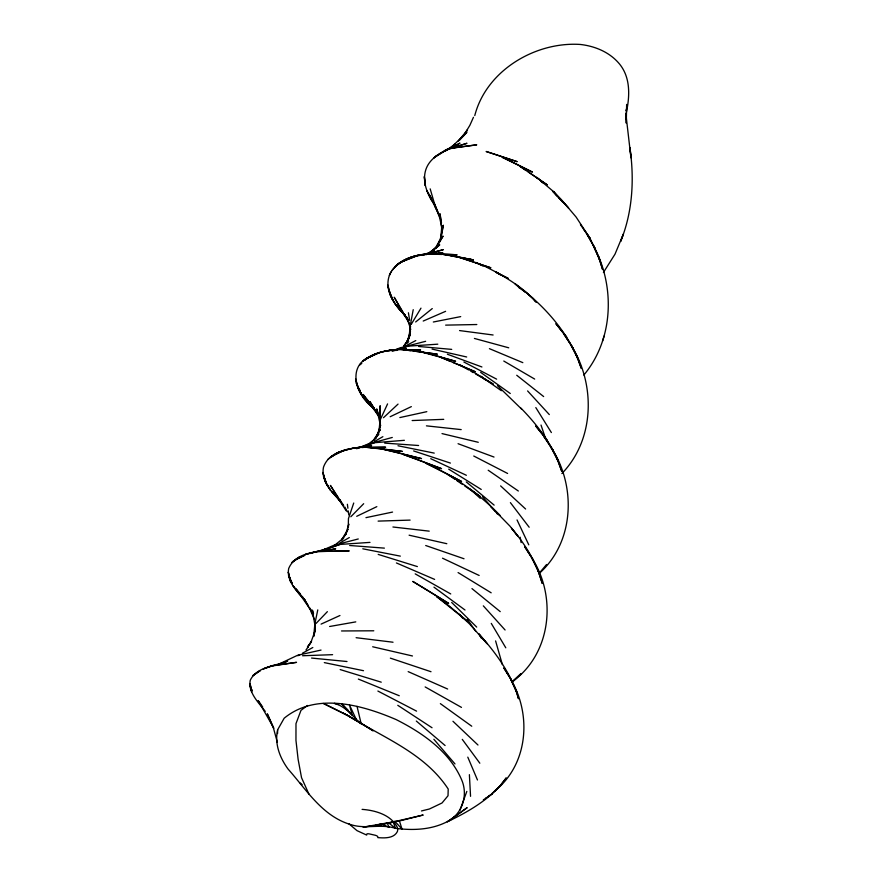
<?xml version="1.0" encoding="UTF-8"?>
<svg xmlns="http://www.w3.org/2000/svg" width="882" height="882" viewBox="0 0 882 882"><rect width="100%" height="100%" fill="white"/><g stroke="black" fill="none" stroke-linecap="round" stroke-linejoin="round"><path stroke-width="1.32" d="M380.087 419.832L380.164 405.709L379.866 426.954M379.944 426.877L380.043 420.207L387.573 403.89M277.565 733.559L277.643 729.778L284.169 718.224C316.098 691.962 362.05 704.927 396.15 719.591C422.886 733.041 449.765 751.762 461.804 780.184C467.669 794.153 463.248 811.021 450.669 819.742C434.098 829.775 414.187 830.734 395.445 828.33C380.903 823.567 365.776 829.345 351.323 824.769C322.536 816.589 306.804 790.118 288.105 769.104C279.87 757.847 274.379 743.868 277.643 729.778M380.043 420.207L378.995 431.254M626.639 104.429L626.286 123.171L625.845 113.613L630.961 157.801L630.024 147.625M440.768 238.757L441.639 227.942L440.052 213.797L441.496 223.168M625.669 115.641C629.825 97.792 631.501 77.131 618.227 62.512C608.558 51.718 594.501 46.073 580.323 44.453C535.264 41.487 486.313 70.549 474.77 115.586M441.011 238.757L443.315 225.208L440.438 238.449L435.928 247.985M413.228 309.681L409.854 327.817L410.108 334.3L410.163 325.998L408.95 338.6L410.472 330.893L407.297 341.224M307.454 646.848L311.533 641.545L307.586 647.3L311.137 641.776L315.337 630.013L313.672 636.451L314.896 623.728L315.194 630.895L314.753 624.28L317.774 609.892M379.084 431.21L380.605 425.102L376.713 436.425L380.175 429.699L373.637 440.151L378.863 433.889L372.149 441.981M583.84 375.048C613.839 339.14 615.294 285.603 593.288 245.35L599.639 259.705L602.593 269.44M390.053 273.872C383.229 288.844 394.122 305.062 404.882 315.028M602.505 341.113L604.137 336.02M353.726 503.027L348.445 518.638L348.269 527.48L348.776 523.963L345.766 534.393L348.059 528.968L341.797 539.707L346.394 533.621L342.282 538.67M459.842 810.492L466.821 791.408M625.823 110.647L627.289 106.898M406.856 342.337L409.987 335.182L407.341 340.639M473.458 117.295L469.885 125.266L463.491 135.839M403.57 346.571L408.598 339.184L403.824 345.931M390.274 273.42C399.987 255.141 424.595 253.509 442.775 252.66L438.729 253.222M389.359 275.349L390.969 271.943M436.182 247.996L443.084 236.122L435.84 247.158L432.235 250.686M411.199 324.411L420.979 308.149M464.726 134.262L467.482 129.908L458.298 141.087M603.42 272.483L614.997 254.181L623.387 234.072L620.641 241.392C632.427 212.672 634.323 180.634 630.244 150.105M306.01 649.935L308.281 646.704M342.117 539.96L343.682 537.932L334.664 545.241M367.728 446.512L371.609 445.719C355.545 448.177 330.066 448.42 323.507 467.173C320.64 480.844 331.742 492.895 341.102 501.34M539.762 572.55L546.553 564.513M561.878 473.546C595.085 439.269 595.703 383.438 570.588 344.388L577.842 358.654L581.326 368.378L576.409 355.237L577.842 358.654C566.255 331.389 546.256 308.358 523.191 290.112L533.048 298.414L536.267 302.372M459.533 140.238L466.854 132.388L451.033 147.57M316.021 623.475L327.376 611.656M350.815 516.764L363.682 503.699M406.822 343.528L408.708 341.676M392.06 270.476C398.84 261.612 409.16 256.794 419.92 254.931M539.034 573.609C574.634 542.022 576.497 485.662 551.007 447.295L558.251 461.473L561.735 471.242L556.972 458.309L558.251 461.473C549.817 441.232 536.179 423.713 520.942 408.134M513.445 681.047L521.075 673.561L513.302 680.661M383.483 417.704L398.047 404.099M494.427 791.165L499.951 786.071L506.257 777.891L499.047 787.273L491.616 793.844M361.741 363.075L359.79 364.828L361.642 363.186M366.273 359.084C381.641 347.596 402.589 349.57 420.648 349.989L407.341 350.209M364.663 360.451L368.125 357.442C346.35 368.389 357.298 397.374 373.593 407.958M432.842 250.863L439.743 244.843L429.622 252.395M512.233 681.731C551.195 653.981 557.192 596.728 531.769 557.887L538.615 572.032L542.276 583.465L537.744 569.518L538.615 572.032C532.287 555.914 522.717 541.283 511.494 528.164L518.098 536.488L509.972 526.157L490.954 506.621L500.006 515.507C484.758 499.388 467.041 485.728 447.913 474.527L454.66 479.124M415.643 321.974L432.268 308.568M400.02 262.671L394.717 266.926C411.53 251.381 436.017 252.759 457.141 254.909L448.905 254.655M367.232 444.98L376.592 437.704M327.95 459.302L337.222 452.863L347.023 449.489L337.222 452.863L331.048 457.152M307.52 705.468L300.983 710.363L295.988 723.626L295.966 740.384L298.116 759.347L301.545 777.715L308.998 794.274M450.669 819.742L467.173 807.658L447.24 821.859C466.424 812.675 485.42 801.881 499.951 786.071L499.047 787.273C528.638 759.865 530.876 712.711 510.645 679.195L516.775 692.635L518.506 698.742M445.024 151.34L455.454 143.865M488.286 796.523L492.454 793.646L485.817 798.177M483.314 799.908L486.203 797.956M452.058 147.702L459.974 143.116C447.064 149.874 428.828 155.772 425.201 171.946C422.621 183.423 427.825 195.021 434.297 204.304M374.674 441.375L382.887 436.678M339.901 542.959L349.316 537.557M297.829 655.767L300.134 654.499M302.438 653.231L312.812 647.509M405.103 346.174L415.786 340.573M426.227 254.391L428.619 253.145M426.138 254.7L434.407 250.631L422.125 255.295L443.095 249.749L422.125 255.295M277.433 664.785L297.51 655.315L321.026 650.067M356.714 516.312L376.835 506.643M390.164 416.723L411.343 406.624M358.61 447.78L374.343 442.731L404.375 440.316M322.139 550.666L339.868 544.448L369.988 542.386M321.081 624.114L339.956 615.504M356.681 448.607L361.08 446.645L354.685 448.431M423.217 321.048L445.608 311.324M392.744 350.694L407.848 346.174L437.803 344.178M321.577 550.588L333.958 545.252L358.268 538.968M281.468 663.705L287.664 661.125C275.416 666.108 256.684 666.583 250.245 680.287C247.897 692.381 258.58 702.579 265.217 711.333M392.655 350.672L395.213 349.625L391.41 350.617M356.824 448.629L367.397 444.308L392.292 437.45M392.556 350.804L400.064 347.883L425.631 341.312M321.445 550.699L325.877 548.968L310.266 553.488M381.057 823.909L375.346 826.059L423.018 815.089M427.186 254.237L430.934 252.914L415.786 256.32M363.175 446.59L374.343 442.731M321.643 550.677L339.868 544.448M393.901 350.705L397.705 349.47M400.241 348.644L407.848 346.174M422.897 815.045L401.619 820.436L363.009 827.151L382.005 824.648L376.272 825.067L394.75 821.958L388.885 822.895M421.464 810.955L429.435 808.992L442.036 802.973L448.023 795.74L448.21 789.037C424.97 753.448 383.913 737.848 349.085 716.36M399.855 417.572L426.822 411.662M365.953 517.657L392.567 512.067M362.557 447.582L365.137 447.053M433.327 322.007L460.702 316.616M401.134 349.592L406.393 348.566L388.708 350.529L396.691 350.397M324.995 550.831L335.689 548.802C320.265 551.845 295.999 550.985 288.69 568.493C286.231 581.15 297.19 591.712 305.062 600.135M329.625 626.496L355.788 621.876M412.148 420.549L443.745 419.347M302.526 655.745L332.602 654.676M378.113 521.108L410.108 520.104M357.408 448.001L353.373 448.122L341.94 451.11C355.986 446.027 370.991 447.383 385.643 447.218L370.848 447.626M445.642 325.127L476.82 324.532M341.51 630.961L373.792 630.795M425.565 253.95L442.047 254.457M362.094 809.378C375.203 810.293 390.891 814.781 397.297 827.283A46.768 16.67 15.2 0 1 397.341 831.649C393.835 838.539 384.442 838.154 377.816 837.613L377.816 836.886A2.878 1.003 14.8 0 0 375.004 835.199L369.437 833.931A2.867 1.003 14.9 0 0 366.68 834.35L366.703 835.078L357.001 830.646L348.699 823.612M384.684 443.106L418.597 445.509M349.658 545.495L384.387 548.13M418.674 346.472L451.716 349.382M311.578 658.06L347.001 661.522M426.436 425.852L461.198 429.611M392.931 526.995L429.225 531.151M356.108 637.697L393.03 642.228M459.566 330.574L493.104 334.995M410.527 350.639L402.479 349.592L437.34 354.167L413.206 350.992M447.913 255.262L439.864 253.807L473.391 259.903L450.592 255.758M362.789 548.802L400.329 556.134M456.821 256.552L490.723 267.753L456.821 256.552L473.391 259.903M397.991 445.763L434.231 453.116M324.322 662.614L363.505 670.706M409.105 535.187L446.821 543.698M432.059 349.085L466.677 356.99M372.678 646.771L412.467 655.976M442.014 433.591L478.265 442.29M474.417 338.445L508.727 347.806M338.324 704.553L334.454 703.384C346.207 706.603 352.48 716.46 361.19 723.846L357.034 706.372M340.176 669.581L381.245 682.172M378.202 554.403L417.373 566.586M413.636 450.934L450.404 463.083M390.351 658.137L431.011 671.72M425.708 545.517L464.02 558.758M447.372 354.233L481.914 366.978M458.067 443.701L494.019 457.052M358.335 679.074L399.259 695.744M450.515 361.388L439.357 356.725L475.321 371.752L452.995 362.425M489.411 348.655L522.828 362.645M323.209 703.428L348.831 716.03L373.174 730.825L361.829 723.648M396.404 562.948L434.628 579.397M382.193 824.394L388.984 827.327L387.507 823.612M323.915 703.616L348.831 716.03M408.168 671.632L447.648 689.029M430.747 458.695L466.369 475.288M442.51 558.196L479.158 575.461M482.862 265.978L475.607 262.428L485.409 266.573L508.252 278.436L496.158 272.505M473.744 456.016L507.613 473.469M377.882 691.047L416.58 711.146M463.855 362.006L496.632 379.15M425.157 686.935L461.473 707.386M415.19 573.862L450.735 593.95M343.263 713.075L360.694 722.931M468.518 369.878L460.305 365.148L470.558 370.341L493.181 384.056L475.563 373.924M470.867 371.223L473.215 372.579M503.776 361.036L534.679 379.073M458.078 572.572L491.175 592.814M448.706 469.147L481.241 489.455M397.771 705.302L432.037 727.749M526.091 170.48L519.377 165.926L547.347 184.922L528.329 172.001M456.909 480.657L462.532 484.483M464.781 486.015L480.525 496.742L470.139 489.091L480.205 498.297M499.951 274.655L495.53 271.623C509.873 279.98 524.57 288.976 535.506 301.622M518.77 287.499L525.407 292.041L515.121 283.839L519.145 287.598M488.198 470.238L518.34 491.009M340.353 500.204L338.115 498.65L339.956 500.05M480.657 372.369L510.281 393.515M440.361 703.638L471.76 726.228M433.955 587.147L465.012 610.002M501.34 390.715L480.789 376.272L486.169 380.407M301.578 595.945L293.221 586.089L299.45 594.281L302.989 597.257M516.731 375.258L543.654 396.569M388.499 822.741L395.445 828.33L393.339 822.068M471.958 588.592L500.226 611.634M466.28 481.947L494.141 505.121M300.167 782.984L302.162 784.649M371.322 405.356L367.243 401.916L375.291 410.218M416.315 721.046L445.101 745.522M401.949 312.206L395.169 303.959L390.616 295.955L387.904 285.095C389.238 297.036 396.492 307.421 405.323 315.15M538.704 179.189L536.752 177.381L553.466 191.548L568.647 208.097L552.529 191.129L561.294 199.541L576.144 217.093L590.036 238.327L599.639 259.705L598.349 256.188L602.582 269.451M540.655 180.997L542.606 182.806M559.199 198.141L562.65 202.055M500.612 485.905L525.606 509.013M452.962 721.278L477.978 745.014M346.284 708.775L348.147 710.539L341.973 703.968L352.282 715.313L349.481 704.972L356.416 719.811M497.492 385.666L521.615 409.105M337.762 497.316L332.051 491.748L342.988 504.647L338.688 499.157L330.408 485.409L338.545 497.856M451.672 602.461L476.688 627.091M398.929 307.62L396.172 304.632L406.095 317.333L404 313.783M400.781 309.604L402.622 311.589M394.772 821.23L401.983 829.036L399.513 821.197M527.601 390.935L549.31 414.573M561.161 199.949L553.466 191.548L556.74 195.76M462.818 618.326L459.158 614.291L447.968 605.008L436.524 596.497L467.118 621.016L459.158 614.291L469.643 624.07L487.14 643.728L479.797 634.952C495.078 651.996 508.925 670.937 516.775 692.635L516.113 690.529L518.384 698.39M483.314 605.846L505.088 629.991M496.787 513.335L497.327 513.952M482.597 496.82L495.684 511.836M300.365 593.939L296.032 588.933L310.872 610.168M431.287 199.751L427.031 190.898L431.287 199.751L433.613 202.463M433.878 739.281L454.991 763.944M368.897 401.608L363.075 394.43L377.86 415.014M372.215 405.709L373.88 407.76M343.693 505.562L338.688 499.157L346.163 510.799M510.402 502.641L529.167 527.238M308.259 605.57L304.081 598.856L312.625 613.872M462.278 739.37L479.83 763.217M408.068 319.703L401.828 311.004L394.199 297.223L402.6 311.423M262.693 706.967L258.172 700.595L273.839 728.212L267.312 713.847L273.53 728.367L277.367 742.401M580.422 224.645L590.036 238.327L583.961 229.673M467.372 619.385L475.883 631.49M378.102 415.257L369.933 401.597L376.063 411.541M406.095 317.333L401.828 311.004L408.553 322.128M535.815 407.583L551.371 432.555M309.648 607.808L311.037 610.046M358.985 388.73L360.297 390.847M481.594 638.237L478.838 633.761L481.66 638.469M491.274 623.387L505.794 647.807M431.695 198.704L429.049 194.172L439.765 216.729M344.84 507.018L347.387 511.803M325.943 481.903L323.507 476.357L326.12 482.057M327.068 484.262L330.684 490.469L325.734 482.675L322.977 472.52L325.734 482.675L328.203 486.632L327.156 484.35M517.039 519.939L528.77 544.822M292.295 583.73L288.513 575.329L292.284 583.663M311.081 611.777L314.19 618.943M430.173 188.858L435.962 208.791L434.617 204.106L439.853 216.366M467.802 757.153L477.471 779.986M410.659 326.891L406.778 317.145L410.747 329.493M434.617 204.106L439.545 217.391L442.455 229.937M378.863 415.124L376.691 408.884L380.065 423.691M541.019 425.047L545.749 439.126M313.529 613.784L312.393 610.09L314.753 624.28M495.596 640.916L502.365 664.642M520.159 537.193L521.119 542.573M408.41 312.757L409.667 320.442M441.915 225.836L442.334 228.515M347.376 504.272L347.905 508.252M348.258 510.91L348.787 514.89M469.389 774.672L470.547 796.325M253.476 675.006L252.792 675.799L260.311 670.574L253.476 675.006M292.967 561.415L291.887 562.595L300.222 556.586L292.967 561.415M364.498 359.9L362.634 361.433C371.818 353.792 383.516 350.86 395.147 349.724C384.365 350.904 373.351 353.285 364.498 359.9M436.303 155.871L433.69 157.988L447.317 149.367L466.975 143.27L444.782 150.601L447.317 149.367L436.303 155.871M400.748 262.406L398.477 263.795L409.612 257.787L400.748 262.406M333.407 455.355L331.279 456.534L342.392 451.066L333.407 455.355M296.297 559.32L294.456 560.302L304.952 555.175L296.297 559.32M369.128 357.221L366.669 358.5L378.455 352.998L369.128 357.221M406.084 260.047L403.283 261.16L415.885 256.199L406.084 260.047M265.824 668.005L263.277 668.942L273.1 665.546L296.539 662.349L270.454 666.208L273.1 665.546L265.824 668.005M309.803 553.29L305.404 554.469L316.715 551.548L349.007 550.93L316.715 551.548L309.803 553.29M454.936 147.669L450.724 148.341L476.754 144.824L454.936 147.669M374.53 447.946L366.537 447.328L402.457 451.43L374.53 447.946M428.972 353.649L419.49 351.51L455.619 361.278L428.972 353.649M393.14 451.518L383.461 449.335L421.519 458.607L393.14 451.518M493.986 154.041L486.114 151.484L517.194 161.671L493.986 154.041M414.154 458.298L403.405 454.506L441.562 468.673L414.154 458.298M510.711 161.252L502.222 157.294L532.441 172.089L510.711 161.252M436.557 468.331L425.256 462.907L461.595 481.495L436.557 468.331M424.727 588.614L412.754 581.414L448.629 603.376L424.727 588.614M370.859 405.709C363.582 398.278 356.99 389.557 355.622 378.94L358.654 389.601L363.582 397.517L370.859 405.709M539.938 431.199L535.727 426.006L546.84 439.776L539.938 431.199M559.927 328.688L555.892 323.661L566.707 337.288L559.927 328.688M547.59 441.849L543.896 436.491L553.124 450.548L547.59 441.849M567.28 339.074L563.73 333.837L572.804 347.861L567.28 339.074M528.274 552.11L524.592 546.586L533.533 560.555L528.274 552.11M507.393 673.517L503.809 667.85L512.244 681.499L507.393 673.517M590.4 240.036L587.291 234.799L595.306 248.9L590.4 240.036M361.223 393.912L356.405 383.24L361.223 393.912M251.899 690.253L249.804 685.501L251.976 690.33M392.975 300.266L388.587 289.439L392.975 300.266M290.641 581.668L288.337 572.286L290.641 581.668M251.668 691.764L250.091 683.704L251.668 691.764M425.333 185.606L424.352 176.764L425.333 185.606"/></g></svg>
